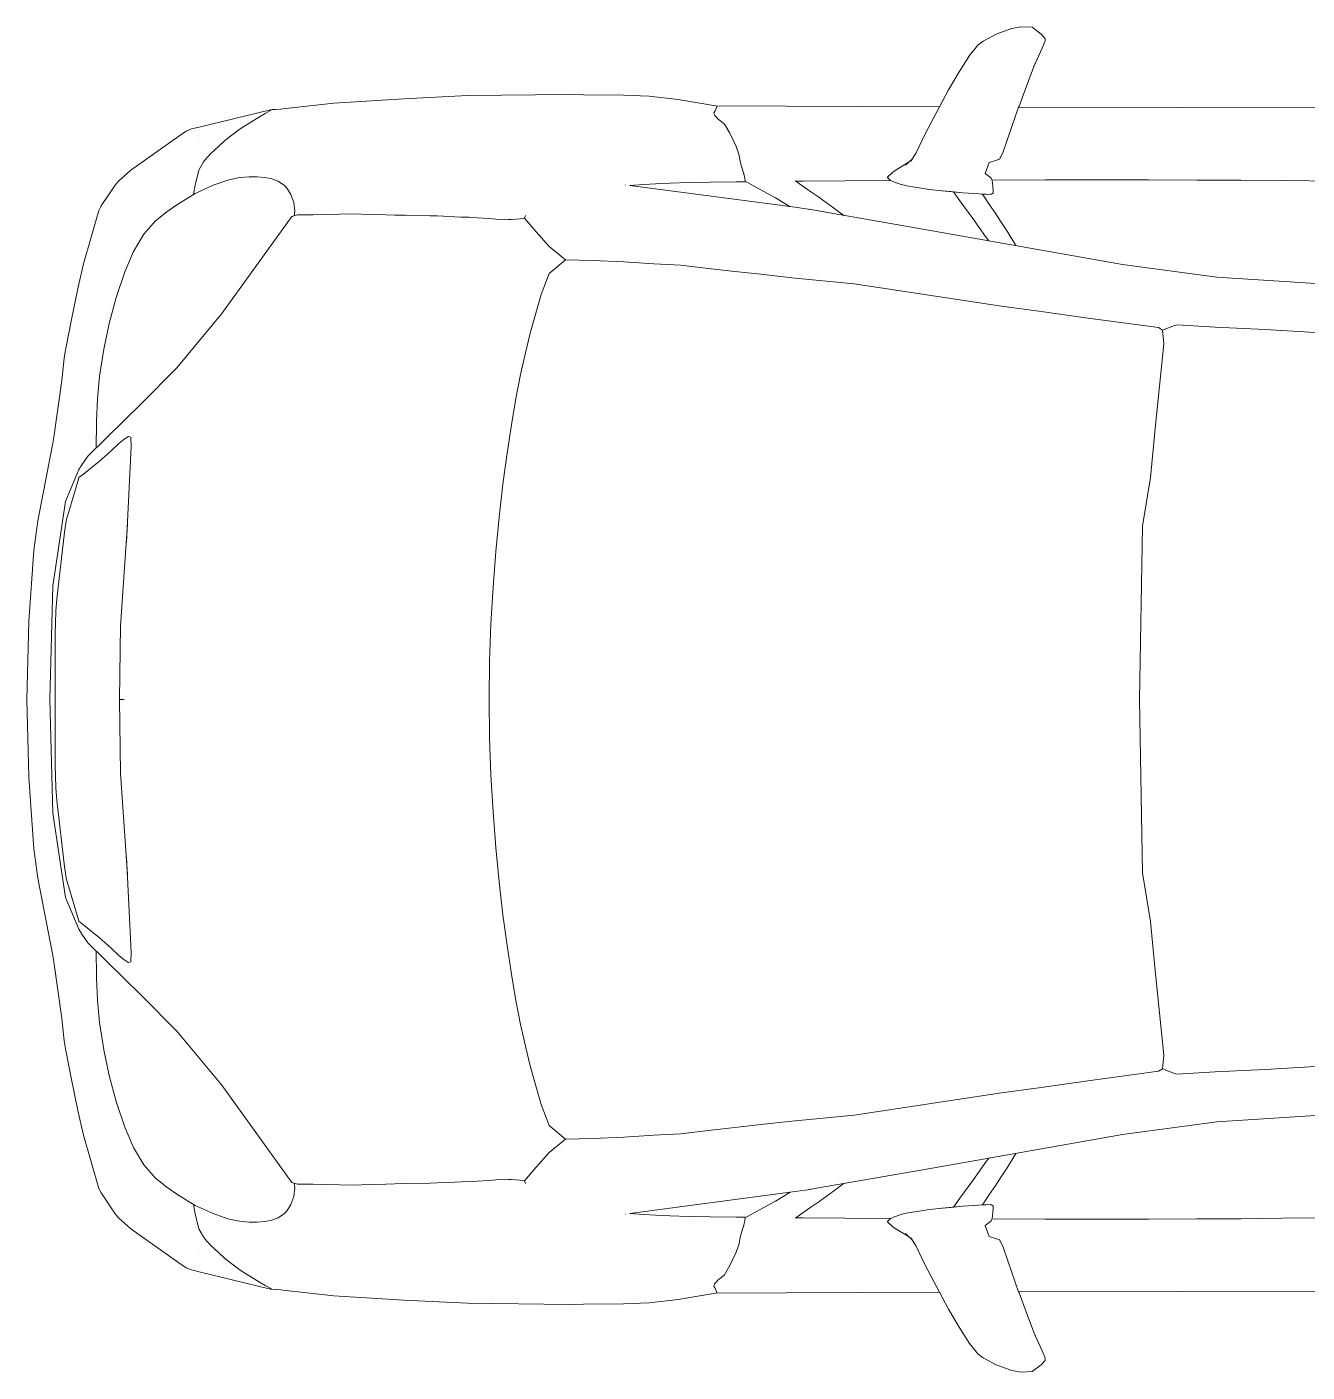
# Model space of a CAD drawing. Header units: millimetres. Extents: x -6000 to 28000, y -6000 to 27998.
# Drawn here: x 13200 to 15007, y 6331 to 8230 of the extents above; entities that cross this region are included whole.
import ezdxf

# ---------------------------------------------------------------- set-up
doc = ezdxf.new("R2010")
doc.units = ezdxf.units.MM
doc.header["$MEASUREMENT"] = 0
doc.layers.add('Interior - Furniture', color=7, linetype='Continuous')
doc.layers.add('Interior - Furniture _Pen_No__4', color=104, linetype='Continuous', lineweight=20, true_color=0x029e21)

# ---------------------------------------------------------------- blocks, each defined once
blk = doc.blocks.new('Subcompact Car 18')
at = {"layer": 'Interior - Furniture _Pen_No__4', "linetype": 'Continuous'}
for p, q in [((396.4, 929.5), (414.5, 939.5)), ((414.5, 939.5), (396.4, 929.5)), ((436.5, 947.6), (414.5, 939.5)), ((436.5, 947.6), (414.5, 939.5)), ((436.5, 947.6), (450.1, 949.7)), ((450.1, 949.7), (436.5, 947.6)), ((450.1, 949.7), (465.3, 949.1)), ((465.3, 949.1), (450.1, 949.7)), ((465.3, 949.1), (477.9, 939.4)), ((477.9, 939.4), (465.3, 949.1)), ((477.9, 939.4), (483.8, 933.2)), ((483.8, 933.2), (477.9, 939.4)), ((483.1, 928.7), (483.6, 930.9)), ((483.1, 928.7), (483.6, 930.9)), ((483.8, 933.2), (483.6, 930.9)), ((483.6, 930.9), (483.8, 933.2)), ((388.7, 924), (376.8, 909.3)), ((388.7, 924), (376.8, 909.3)), ((388.7, 924), (396.4, 929.5)), ((396.4, 929.5), (388.7, 924)), ((479.4, 919.8), (467.9, 893.8)), ((469.3, 896.9), (479.4, 919.8)), ((479.4, 919.8), (483.1, 928.7)), ((479.4, 919.8), (483.1, 928.7)), ((362.6, 886.3), (376.8, 909.3)), ((376.8, 909.3), (362.6, 886.3)), ((469.3, 896.9), (460.7, 875.1)), ((460.7, 875.1), (469.3, 896.9)), ((347.3, 860.7), (362.6, 886.3)), ((362.6, 886.3), (347.3, 860.7)), ((446.4, 836.5), (460.7, 875.1)), ((446.4, 836.5), (460.7, 875.1)), ((322.7, 814.8), (347.3, 860.7)), ((347.3, 860.7), (334.5, 836.8)), ((-592, 833.9), (-520.3, 842)), ((-520.3, 842), (-592, 833.9)), ((-421.3, 848.3), (-520.3, 842)), ((-421.3, 848.3), (-520.3, 842)), ((-421.3, 848.3), (-331.5, 852.6)), ((-331.5, 852.6), (-421.3, 848.3)), ((-188.2, 854.3), (-331.5, 852.6)), ((-188.2, 854.3), (-331.5, 852.6)), ((-188.2, 854.3), (-167.6, 853.9)), ((-167.6, 853.9), (-188.2, 854.3)), ((-111.2, 853.4), (-167.6, 853.9)), ((-111.2, 853.4), (-167.6, 853.9)), ((-75.3, 851.7), (-111.2, 853.4)), ((-75.3, 851.7), (-111.2, 853.4)), ((-75.3, 851.7), (-34.4, 847.3)), ((-34.4, 847.3), (-75.3, 851.7)), ((-34.4, 847.3), (18.5, 838.1)), ((18.5, 838.1), (-34.4, 847.3)), ((21, 838.1), (18, 831.3)), ((218.1, 837.1), (18.5, 838.1)), ((218.1, 837.1), (18.5, 838.1)), ((334.5, 836.8), (218.1, 837.1)), ((334.5, 836.8), (218.1, 837.1)), ((431.1, 792.4), (446.8, 837.7)), ((1081, 835), (446.4, 836.5)), ((1081, 835), (446.4, 836.5)), ((-710.4, 808.2), (-609.4, 832.7)), ((-609.4, 832.7), (-710.4, 808.2)), ((-625.3, 822.7), (-652.4, 805.7)), ((-617.3, 827.3), (-625.3, 822.7)), ((-607.2, 832.8), (-617.3, 827.3)), ((-609.4, 832.7), (-595, 833.7)), ((-595, 833.7), (-609.4, 832.7)), ((-595, 833.7), (-607.2, 832.8)), ((-592, 833.9), (-595, 833.7)), ((-592, 833.9), (-595, 833.7)), ((16.6, 829.4), (16.1, 828.9)), ((16.1, 828.9), (17.1, 824.9)), ((18, 831.3), (16.6, 829.4)), ((17.1, 824.9), (18.3, 823.7)), ((18.3, 823.7), (22.1, 819.3)), ((22.1, 819.3), (23.9, 818.5)), ((23.9, 818.5), (31, 812.3)), ((-739, 795.6), (-728.5, 802.3)), ((-728.5, 802.3), (-739, 795.6)), ((-728.5, 802.3), (-721.3, 805.5)), ((-721.3, 805.5), (-728.5, 802.3)), ((-721.3, 805.5), (-710.4, 808.2)), ((-710.4, 808.2), (-721.3, 805.5)), ((-652.4, 805.7), (-673.9, 789.3)), ((31, 812.3), (38.5, 799.4)), ((38.5, 799.4), (47.8, 780.6)), ((322.7, 814.8), (313.5, 796.9)), ((-806.5, 747.2), (-739, 795.6)), ((-739, 795.6), (-806.5, 747.2)), ((-710, 785.4), (-710, 785.4)), ((-682.7, 781.2), (-694.2, 770.4)), ((-673.9, 789.3), (-682.7, 781.2)), ((47.8, 780.6), (51.2, 770)), ((313.5, 796.9), (301.9, 771.8)), ((431.1, 792.4), (424, 771.9)), ((-702.4, 761.4), (-704.3, 758.9)), ((-694.2, 770.4), (-702.4, 761.4)), ((51.2, 770), (53.9, 757.8)), ((296.3, 763.3), (286.8, 754.2)), ((294.4, 760.3), (301.9, 771.8)), ((416.6, 761.9), (404.9, 758.2)), ((419.1, 762.9), (416.6, 761.9)), ((424, 771.9), (419.1, 762.9)), ((419.1, 762.9), (420.5, 764.8)), ((420.8, 766), (420.5, 764.8)), ((420.5, 765.5), (420.5, 764.8)), ((-823.9, 731.7), (-806.5, 747.2)), ((-806.5, 747.2), (-823.9, 731.7)), ((-710.9, 747.6), (-715.8, 726.3)), ((-704.3, 758.9), (-710.9, 747.6)), ((53.9, 757.8), (58.7, 741.7)), ((58.3, 743), (58.7, 741.7)), ((58.7, 741.7), (59.1, 740.1)), ((261.4, 737.6), (268.8, 744.5)), ((272.3, 747), (268.8, 744.5)), ((289.6, 757.5), (272.3, 747)), ((292, 759.2), (289.6, 757.5)), ((404.9, 758.2), (399, 742.8)), ((406.4, 737.2), (399, 742.8)), ((-828.6, 726.2), (-848.4, 696.8)), ((-828.6, 726.2), (-848.4, 696.8)), ((-823.9, 731.7), (-828.6, 726.2)), ((-823.9, 731.7), (-828.6, 726.2)), ((-715.8, 726.3), (-718.1, 712.9)), ((-715.8, 714.3), (-690.7, 726)), ((-690.7, 726), (-669.8, 733.3)), ((-669.8, 733.3), (-653.2, 736.8)), ((-653.2, 736.8), (-639.8, 737.8)), ((-639.8, 737.8), (-628.2, 737.9)), ((-628.2, 737.9), (-617.4, 736.9)), ((-617.4, 736.9), (-607.7, 735.3)), ((-607.7, 735.3), (-598.6, 731.9)), ((-598.6, 731.9), (-589.7, 725.7)), ((-586.2, 721.7), (-589.7, 725.7)), ((-108.5, 726.4), (-108.6, 726.5)), ((-96.3, 726.3), (-102.6, 725.6)), ((131, 694.9), (-102.6, 725.6)), ((-82.8, 727.3), (-96.3, 726.3)), ((-66, 728.2), (-82.8, 727.3)), ((-45.3, 729.1), (-66, 728.2)), ((-19.8, 729.8), (-45.3, 729.1)), ((11, 730.4), (-19.8, 729.8)), ((47.8, 731), (11, 730.4)), ((60.3, 731.1), (47.8, 731)), ((59.1, 740.1), (59.9, 736.1)), ((59.9, 736.1), (60.5, 731.8)), ((60.1, 732), (64.8, 729.4)), ((64.8, 729.4), (76.2, 722.8)), ((76.2, 722.8), (103, 708.3)), ((142.2, 732), (130.9, 731.9)), ((131.8, 731.9), (140.5, 725.9)), ((140.5, 725.9), (153.2, 717)), ((201.1, 732.4), (142.2, 732)), ((265.9, 732.8), (201.1, 732.4)), ((261.3, 736.9), (261.4, 737.6)), ((262.2, 735.9), (261.3, 736.9)), ((265.2, 733.1), (262.2, 735.9)), ((269.6, 731.1), (265.2, 733.1)), ((272.6, 729.8), (269.6, 731.1)), ((276.2, 728.5), (272.6, 729.8)), ((280.4, 727.2), (276.2, 728.5)), ((285.2, 726), (280.4, 727.2)), ((290.5, 724.9), (285.2, 726)), ((296.5, 723.8), (290.5, 724.9)), ((302.9, 722.8), (296.5, 723.8)), ((317.2, 720.4), (302.9, 722.8)), ((406.4, 737.2), (407.6, 736)), ((407.6, 736), (408.2, 734.9)), ((408.2, 734.9), (408.8, 732.8)), ((409.3, 733.4), (408.7, 733.4)), ((408.8, 732.8), (409.6, 728.9)), ((483.6, 733.6), (409.3, 733.4)), ((409.6, 728.9), (410.1, 724.3)), ((410.1, 724.3), (410.5, 718.1)), ((557.6, 733.6), (483.6, 733.6)), ((629.5, 733.6), (557.6, 733.6)), ((697.7, 733.4), (629.5, 733.6)), ((760.6, 733.1), (697.7, 733.4)), ((818.6, 732.6), (760.6, 733.1)), ((922, 731.4), (818.6, 732.6)), ((-741.6, 698.6), (-715.8, 714.3)), ((-586.2, 721.7), (-581.1, 713)), ((-581.1, 713), (-576.8, 701.9)), ((103, 708.3), (116.3, 700.5)), ((164.3, 709.2), (153.2, 717)), ((164.3, 709.2), (174.7, 701.8)), ((325.1, 719.8), (317.2, 720.4)), ((333.3, 718.6), (325.1, 719.8)), ((333.3, 718.6), (367.6, 715.5)), ((350.5, 717.1), (333.3, 718.6)), ((359.2, 716.3), (350.5, 717.1)), ((363.3, 704.2), (354.2, 716.7)), ((367.6, 715.5), (359.2, 716.3)), ((381.5, 679), (363.3, 704.2)), ((375.7, 714.9), (367.6, 715.5)), ((367.6, 715.5), (383.1, 714.4)), ((383.1, 714.4), (375.7, 714.9)), ((389.7, 713.9), (383.1, 714.4)), ((395.4, 713.5), (389.7, 713.9)), ((397, 710.5), (394.8, 713.6)), ((399.9, 713.4), (395.4, 713.5)), ((397, 710.5), (405.4, 698.6)), ((403.5, 713.2), (399.9, 713.4)), ((406.1, 713.6), (403.5, 713.2)), ((408, 713.6), (406.1, 713.6)), ((409.4, 714.3), (408, 713.6)), ((410.3, 715.5), (409.4, 714.3)), ((410.5, 718.1), (410.3, 715.5)), ((-852, 690.6), (-873.4, 615.1)), ((-852, 690.6), (-873.4, 615.1)), ((-848.4, 696.8), (-852, 690.6)), ((-848.4, 696.8), (-852, 690.6)), ((-771.8, 676), (-755.9, 688.4)), ((-741.6, 698.6), (-755.9, 688.4)), ((-579.3, 681.8), (-571.7, 684.3)), ((-575.4, 689.5), (-576.8, 701.9)), ((-575.4, 689.5), (-576.4, 682.8)), ((-571.7, 684.3), (-549.4, 684.4)), ((-549.4, 684.4), (-493.4, 685.9)), ((-493.4, 685.9), (-468.5, 684.9)), ((-468.5, 684.9), (-447, 684.4)), ((-447, 684.4), (-434, 683.9)), ((-434, 683.9), (-419.3, 683.6)), ((116.3, 700.5), (124, 695.8)), ((131, 694.9), (152.1, 691.8)), ((319.3, 662.6), (150.1, 692.1)), ((174.7, 701.8), (185.2, 694.2)), ((185.2, 694.2), (196.4, 685.9)), ((200.1, 683.1), (196.4, 685.9)), ((413.2, 687.3), (405.4, 698.6)), ((420.9, 675.5), (413.2, 687.3)), ((-788.2, 657.1), (-771.8, 676)), ((-579.3, 681.8), (-678.4, 544.8)), ((-579.3, 681.8), (-579.3, 681.8)), ((-419.3, 683.6), (-384.4, 682.9)), ((-384.4, 682.9), (-374.2, 682.7)), ((-374.2, 682.7), (-356.3, 681.8)), ((-356.3, 681.8), (-349.4, 681.6)), ((-349.4, 681.6), (-340.3, 681.2)), ((-340.3, 681.2), (-329.5, 680.8)), ((-329.5, 680.8), (-318, 680)), ((-318, 680), (-301.4, 679)), ((-301.4, 679), (-286.6, 677.7)), ((-286.6, 677.7), (-279.1, 678.2)), ((-279.1, 678.2), (-273.5, 677.9)), ((-273.5, 677.9), (-270, 677.7)), ((-270, 677.7), (-256.7, 678.8)), ((-256.7, 678.8), (-251.3, 679.6)), ((-249.8, 683.2), (-251.3, 679.6)), ((-251.3, 679.6), (-234.6, 660.5)), ((399.8, 653.8), (381.5, 679)), ((429, 662.7), (420.9, 675.5)), ((-803, 632.4), (-788.2, 657.1)), ((-234.6, 660.5), (-216.3, 639.8)), ((319.3, 662.6), (592.9, 614.4)), ((404.2, 647.7), (399.8, 653.8)), ((429, 662.7), (438, 648)), ((442.4, 641), (438, 648)), ((-803, 632.4), (-815.3, 603.9)), ((-216.3, 639.8), (-193.3, 620.6)), ((-881.5, 580.3), (-873.4, 615.1)), ((-873.4, 615.1), (-881.5, 580.3)), ((-193.3, 620.6), (-216.4, 601.5)), ((-193.3, 620.6), (-154.5, 619.8)), ((-154.5, 619.8), (-110.8, 617.8)), ((-110.8, 617.8), (-68.7, 615.2)), ((-68.7, 615.2), (-31, 613.2)), ((-31, 613.2), (12.5, 608)), ((12.5, 608), (45.8, 604.5)), ((592.9, 614.4), (725.9, 596.3)), ((-815.3, 603.9), (-827.2, 567.8)), ((-216.4, 601.5), (-227.5, 571.7)), ((45.8, 604.5), (82.7, 600.3)), ((82.7, 600.3), (126.2, 595.5)), ((126.2, 595.5), (214.1, 587)), ((908.5, 584.4), (725.9, 596.3)), ((-890.7, 534.2), (-881.5, 580.3)), ((-881.5, 580.3), (-890.7, 534.2)), ((-227.5, 571.7), (-236.2, 542)), ((214.1, 587), (422.3, 555.5)), ((-827.2, 567.8), (-837.3, 530.8)), ((422.3, 555.5), (477.9, 547.9)), ((-898.5, 495.4), (-890.7, 534.2)), ((-890.7, 534.2), (-898.5, 495.4)), ((-678.4, 544.8), (-741.8, 468.4)), ((-236.2, 542), (-242.9, 517.4)), ((477.9, 547.9), (540.9, 539)), ((540.9, 539), (643.8, 525)), ((-837.3, 530.8), (-844.8, 494.8)), ((-242.9, 517.4), (-249.7, 489.5)), ((643.8, 525), (649.4, 521.5)), ((643.8, 525), (649.4, 521.5)), ((649.4, 521.5), (666.1, 528.2)), ((649.4, 521.5), (651.3, 502.1)), ((670.1, 529.2), (666.1, 528.2)), ((723.6, 525.8), (670.1, 529.2)), ((794.5, 522.3), (723.6, 525.8)), ((888.3, 516.6), (794.5, 522.3)), ((-898.9, 493.5), (-898.5, 495.4)), ((-898.5, 495.4), (-898.9, 493.5)), ((-850.9, 456.3), (-844.8, 494.8)), ((651.3, 502.1), (639, 382.6)), ((-904.3, 450.6), (-900.7, 481.8)), ((-900.7, 481.8), (-904.3, 450.6)), ((-900.7, 481.8), (-898.9, 493.5)), ((-898.9, 493.5), (-900.7, 481.8)), ((-249.7, 489.5), (-256.6, 458.7)), ((-853.8, 425), (-850.9, 456.3)), ((-741.8, 468.4), (-791.4, 418.5)), ((-256.6, 458.7), (-263.1, 424.9)), ((-904.3, 450.6), (-915.5, 370.6)), ((-904.3, 450.6), (-915.5, 370.6)), ((-791.4, 418.5), (-867.4, 343.6)), ((-855, 393), (-853.8, 425)), ((-263.1, 424.9), (-269.5, 388)), ((-855, 390.8), (-855.7, 355.1)), ((-855, 390.8), (-855, 393)), ((-269.5, 388), (-275.7, 347.6)), ((639, 382.6), (632.4, 313.5)), ((-917, 361.7), (-937.9, 252.1)), ((-917, 361.7), (-937.9, 252.1)), ((-915.5, 370.6), (-917, 361.7)), ((-823.4, 361.3), (-834.6, 351.3)), ((-815.9, 367.6), (-823.4, 361.3)), ((-810, 371.4), (-815.9, 367.6)), ((-806.8, 370.4), (-810, 371.4)), ((-806.1, 357.2), (-806.8, 370.4)), ((-876, 331.5), (-867.4, 343.6)), ((-834.6, 351.3), (-847.2, 340)), ((-806.1, 357.2), (-812.8, 222.1)), ((-275.7, 347.6), (-281.5, 304)), ((-898.7, 279.7), (-880, 324.5)), ((-880, 324.5), (-876, 331.5)), ((-851.1, 336.5), (-873.1, 318.5)), ((-851.1, 336.5), (-873.1, 318.5)), ((-847.2, 340), (-851.1, 336.5)), ((-881.8, 306.3), (-894.1, 265.1)), ((-880.3, 313.2), (-881.8, 306.3)), ((-873.1, 318.5), (-880.3, 313.2)), ((-281.5, 304), (-286.9, 257.6)), ((632.4, 313.5), (621, 244.6)), ((-916.7, 160.6), (-898.7, 279.7)), ((-898.7, 279.7), (-898.7, 279.6)), ((-937.9, 252.1), (-943.7, 210.8)), ((-937.9, 252.1), (-943.7, 210.8)), ((-897.7, 254.5), (-900.5, 236.2)), ((-894.1, 265.1), (-897.7, 254.5)), ((-821.3, 104), (-811.5, 247.6)), ((-286.9, 257.6), (-291.5, 209)), ((-900.5, 236.2), (-911, 142.3)), ((621, 244.6), (617.1, 0)), ((-943.7, 210.8), (-950.7, 109.9)), ((-943.7, 210.8), (-950.7, 109.9)), ((-291.5, 209), (-295.4, 158.5)), ((-921, 0), (-916.7, 160.6)), ((-295.4, 158.5), (-298.4, 106.7)), ((-911, 142.3), (-912.4, 124.7)), ((-912.4, 124.7), (-913.5, 92.2)), ((-950.7, 109.9), (-953.4, 0)), ((-950.7, 109.9), (-953.4, 0)), ((-822.8, 0), (-821.3, 104)), ((-298.4, 106.7), (-300.3, 53.9)), ((-913.5, 92.2), (-913.5, 0)), ((-301, 0), (-300.3, 53.9)), ((-300.3, 53.9), (-301, 0)), ((-950.7, -109.9), (-953.4, 0)), ((-950.7, -109.9), (-953.4, 0)), ((-921, 0), (-916.7, -160.6)), ((-913.5, -92.2), (-913.5, 0)), ((-822.8, 0), (-821.3, -104)), ((-816.1, 0), (-822.8, 0)), ((-822.8, 0), (-816.1, 0)), ((-822.8, 0), (-816.1, 0)), ((-300.3, -53.9), (-301, 0)), ((621, -244.6), (617.1, 0)), ((-816.1, 0), (-822.8, 0)), ((-301, 0), (-300.3, -53.9)), ((-298.4, -106.7), (-300.3, -53.9)), ((-912.4, -124.7), (-913.5, -92.2)), ((-943.7, -210.8), (-950.7, -109.9)), ((-943.7, -210.8), (-950.7, -109.9)), ((-821.3, -104), (-811.5, -247.6)), ((-295.4, -158.5), (-298.4, -106.7)), ((-911, -142.3), (-912.4, -124.7)), ((-900.5, -236.2), (-911, -142.3)), ((-916.7, -160.6), (-898.7, -279.7)), ((-291.5, -209), (-295.4, -158.5)), ((-937.9, -252.1), (-943.7, -210.8)), ((-937.9, -252.1), (-943.7, -210.8)), ((-806.1, -357.2), (-812.8, -222.1)), ((-286.9, -257.6), (-291.5, -209)), ((-897.7, -254.5), (-900.5, -236.2)), ((632.4, -313.5), (621, -244.6)), ((-917, -361.7), (-937.9, -252.1)), ((-917, -361.7), (-937.9, -252.1)), ((-894.1, -265.1), (-897.7, -254.5)), ((-881.8, -306.3), (-894.1, -265.1)), ((-281.5, -304), (-286.9, -257.6)), ((-898.7, -279.7), (-898.7, -279.6)), ((-898.7, -279.7), (-880, -324.5)), ((-880.3, -313.2), (-881.8, -306.3)), ((-873.1, -318.5), (-880.3, -313.2)), ((-851.1, -336.5), (-873.1, -318.5)), ((-851.1, -336.5), (-873.1, -318.5)), ((-275.7, -347.6), (-281.5, -304)), ((639, -382.6), (632.4, -313.5)), ((-880, -324.5), (-876, -331.5)), ((-876, -331.5), (-867.4, -343.6)), ((-847.2, -340), (-851.1, -336.5)), ((-834.6, -351.3), (-847.2, -340)), ((-791.4, -418.5), (-867.4, -343.6)), ((-855, -390.8), (-855.7, -355.1)), ((-823.4, -361.3), (-834.6, -351.3)), ((-806.1, -357.2), (-806.8, -370.4)), ((-269.5, -388), (-275.7, -347.6)), ((-915.5, -370.6), (-917, -361.7)), ((-904.3, -450.6), (-915.5, -370.6)), ((-904.3, -450.6), (-915.5, -370.6)), ((-815.9, -367.6), (-823.4, -361.3)), ((-810, -371.4), (-815.9, -367.6)), ((-806.8, -370.4), (-810, -371.4)), ((-855, -390.8), (-855, -393)), ((-855, -393), (-853.8, -425)), ((-263.1, -424.9), (-269.5, -388)), ((651.3, -502.1), (639, -382.6)), ((-853.8, -425), (-850.9, -456.3)), ((-741.8, -468.4), (-791.4, -418.5)), ((-256.6, -458.7), (-263.1, -424.9)), ((-904.3, -450.6), (-900.7, -481.8)), ((-900.7, -481.8), (-904.3, -450.6)), ((-850.9, -456.3), (-844.8, -494.8)), ((-678.4, -544.8), (-741.8, -468.4)), ((-249.7, -489.5), (-256.6, -458.7)), ((-900.7, -481.8), (-898.9, -493.5)), ((-898.9, -493.5), (-900.7, -481.8)), ((-898.9, -493.5), (-898.5, -495.4)), ((-898.5, -495.4), (-898.9, -493.5)), ((-242.9, -517.4), (-249.7, -489.5)), ((-898.5, -495.4), (-890.7, -534.2)), ((-890.7, -534.2), (-898.5, -495.4)), ((-837.3, -530.8), (-844.8, -494.8)), ((649.4, -521.5), (651.3, -502.1)), ((-827.2, -567.8), (-837.3, -530.8)), ((-236.2, -542), (-242.9, -517.4)), ((540.9, -539), (643.8, -525)), ((643.8, -525), (649.4, -521.5)), ((643.8, -525), (649.4, -521.5)), ((649.4, -521.5), (666.1, -528.2)), ((670.1, -529.2), (666.1, -528.2)), ((723.6, -525.8), (670.1, -529.2)), ((794.5, -522.3), (723.6, -525.8)), ((888.3, -516.6), (794.5, -522.3)), ((-890.7, -534.2), (-881.5, -580.3)), ((-881.5, -580.3), (-890.7, -534.2)), ((-579.3, -681.8), (-678.4, -544.8)), ((-227.5, -571.7), (-236.2, -542)), ((422.3, -555.5), (477.9, -547.9)), ((477.9, -547.9), (540.9, -539)), ((-815.3, -603.9), (-827.2, -567.8)), ((214.1, -587), (422.3, -555.5)), ((-881.5, -580.3), (-873.4, -615.1)), ((-873.4, -615.1), (-881.5, -580.3)), ((-216.4, -601.5), (-227.5, -571.7)), ((126.2, -595.5), (214.1, -587)), ((908.5, -584.4), (725.9, -596.3)), ((-803, -632.4), (-815.3, -603.9)), ((-193.3, -620.6), (-216.4, -601.5)), ((12.5, -608), (45.8, -604.5)), ((45.8, -604.5), (82.7, -600.3)), ((82.7, -600.3), (126.2, -595.5)), ((592.9, -614.4), (725.9, -596.3)), ((-852, -690.6), (-873.4, -615.1)), ((-852, -690.6), (-873.4, -615.1)), ((-216.3, -639.8), (-193.3, -620.6)), ((-193.3, -620.6), (-154.5, -619.8)), ((-154.5, -619.8), (-110.8, -617.8)), ((-110.8, -617.8), (-68.7, -615.2)), ((-68.7, -615.2), (-31, -613.2)), ((-31, -613.2), (12.5, -608)), ((319.3, -662.6), (592.9, -614.4)), ((-803, -632.4), (-788.2, -657.1)), ((-234.6, -660.5), (-216.3, -639.8)), ((442.4, -641), (438, -648)), ((-788.2, -657.1), (-771.8, -676)), ((-251.3, -679.6), (-234.6, -660.5)), ((319.3, -662.6), (150.1, -692.1)), ((399.8, -653.8), (381.5, -679)), ((404.2, -647.7), (399.8, -653.8)), ((429, -662.7), (420.9, -675.5)), ((429, -662.7), (438, -648)), ((-771.8, -676), (-755.9, -688.4)), ((-579.3, -681.8), (-579.3, -681.8)), ((-579.3, -681.8), (-571.7, -684.3)), ((-575.4, -689.5), (-576.4, -682.8)), ((-434, -683.9), (-419.3, -683.6)), ((-419.3, -683.6), (-384.4, -682.9)), ((-384.4, -682.9), (-374.2, -682.7)), ((-374.2, -682.7), (-356.3, -681.8)), ((-356.3, -681.8), (-349.4, -681.6)), ((-349.4, -681.6), (-340.3, -681.2)), ((-340.3, -681.2), (-329.5, -680.8)), ((-329.5, -680.8), (-318, -680)), ((-318, -680), (-301.4, -679)), ((-301.4, -679), (-286.6, -677.7)), ((-286.6, -677.7), (-279.1, -678.2)), ((-279.1, -678.2), (-273.5, -677.9)), ((-273.5, -677.9), (-270, -677.7)), ((-270, -677.7), (-256.7, -678.8)), ((-256.7, -678.8), (-251.3, -679.6)), ((-249.8, -683.2), (-251.3, -679.6)), ((200.1, -683.1), (196.4, -685.9)), ((381.5, -679), (363.3, -704.2)), ((420.9, -675.5), (413.2, -687.3)), ((-848.4, -696.8), (-852, -690.6)), ((-848.4, -696.8), (-852, -690.6)), ((-828.6, -726.2), (-848.4, -696.8)), ((-828.6, -726.2), (-848.4, -696.8)), ((-741.6, -698.6), (-755.9, -688.4)), ((-741.6, -698.6), (-715.8, -714.3)), ((-581.1, -713), (-576.8, -701.9)), ((-575.4, -689.5), (-576.8, -701.9)), ((-571.7, -684.3), (-549.4, -684.4)), ((-549.4, -684.4), (-493.4, -685.9)), ((-493.4, -685.9), (-468.5, -684.9)), ((-468.5, -684.9), (-447, -684.4)), ((-447, -684.4), (-434, -683.9)), ((131, -694.9), (-102.6, -725.6)), ((103, -708.3), (116.3, -700.5)), ((116.3, -700.5), (124, -695.8)), ((131, -694.9), (152.1, -691.8)), ((164.3, -709.2), (174.7, -701.8)), ((174.7, -701.8), (185.2, -694.2)), ((185.2, -694.2), (196.4, -685.9)), ((397, -710.5), (405.4, -698.6)), ((413.2, -687.3), (405.4, -698.6)), ((-715.8, -726.3), (-718.1, -712.9)), ((-715.8, -714.3), (-690.7, -726)), ((-586.2, -721.7), (-589.7, -725.7)), ((-586.2, -721.7), (-581.1, -713)), ((76.2, -722.8), (103, -708.3)), ((140.5, -725.9), (153.2, -717)), ((164.3, -709.2), (153.2, -717)), ((317.2, -720.4), (302.9, -722.8)), ((325.1, -719.8), (317.2, -720.4)), ((333.3, -718.6), (325.1, -719.8)), ((333.3, -718.6), (367.6, -715.5)), ((350.5, -717.1), (333.3, -718.6)), ((359.2, -716.3), (350.5, -717.1)), ((363.3, -704.2), (354.2, -716.7)), ((367.6, -715.5), (359.2, -716.3)), ((367.6, -715.5), (383.1, -714.4)), ((375.7, -714.9), (367.6, -715.5)), ((383.1, -714.4), (375.7, -714.9)), ((389.7, -713.9), (383.1, -714.4)), ((395.4, -713.5), (389.7, -713.9)), ((397, -710.5), (394.8, -713.6)), ((399.9, -713.4), (395.4, -713.5)), ((403.5, -713.2), (399.9, -713.4)), ((406.1, -713.6), (403.5, -713.2)), ((408, -713.6), (406.1, -713.6)), ((409.4, -714.3), (408, -713.6)), ((410.3, -715.5), (409.4, -714.3)), ((410.1, -724.3), (410.5, -718.1)), ((410.5, -718.1), (410.3, -715.5)), ((-823.9, -731.7), (-828.6, -726.2)), ((-823.9, -731.7), (-828.6, -726.2)), ((-823.9, -731.7), (-806.5, -747.2)), ((-806.5, -747.2), (-823.9, -731.7)), ((-710.9, -747.6), (-715.8, -726.3)), ((-690.7, -726), (-669.8, -733.3)), ((-669.8, -733.3), (-653.2, -736.8)), ((-653.2, -736.8), (-639.8, -737.8)), ((-639.8, -737.8), (-628.2, -737.9)), ((-628.2, -737.9), (-617.4, -736.9)), ((-617.4, -736.9), (-607.7, -735.3)), ((-607.7, -735.3), (-598.6, -731.9)), ((-598.6, -731.9), (-589.7, -725.7)), ((-108.5, -726.4), (-108.6, -726.5)), ((-96.3, -726.3), (-102.6, -725.6)), ((-82.8, -727.3), (-96.3, -726.3)), ((-66, -728.2), (-82.8, -727.3)), ((-45.3, -729.1), (-66, -728.2)), ((-19.8, -729.8), (-45.3, -729.1)), ((11, -730.4), (-19.8, -729.8)), ((47.8, -731), (11, -730.4)), ((60.3, -731.1), (47.8, -731)), ((58.7, -741.7), (59.1, -740.1)), ((59.1, -740.1), (59.9, -736.1)), ((59.9, -736.1), (60.5, -731.8)), ((60.1, -732), (64.8, -729.4)), ((64.8, -729.4), (76.2, -722.8)), ((142.2, -732), (130.9, -731.9)), ((131.8, -731.9), (140.5, -725.9)), ((201.1, -732.4), (142.2, -732)), ((265.9, -732.8), (201.1, -732.4)), ((262.2, -735.9), (261.3, -736.9)), ((261.3, -736.9), (261.4, -737.6)), ((261.4, -737.6), (268.8, -744.5)), ((265.2, -733.1), (262.2, -735.9)), ((269.6, -731.1), (265.2, -733.1)), ((272.6, -729.8), (269.6, -731.1)), ((276.2, -728.5), (272.6, -729.8)), ((280.4, -727.2), (276.2, -728.5)), ((285.2, -726), (280.4, -727.2)), ((290.5, -724.9), (285.2, -726)), ((296.5, -723.8), (290.5, -724.9)), ((302.9, -722.8), (296.5, -723.8)), ((406.4, -737.2), (399, -742.8)), ((406.4, -737.2), (407.6, -736)), ((407.6, -736), (408.2, -734.9)), ((408.2, -734.9), (408.8, -732.8)), ((409.3, -733.4), (408.7, -733.4)), ((408.8, -732.8), (409.6, -728.9)), ((483.6, -733.6), (409.3, -733.4)), ((409.6, -728.9), (410.1, -724.3)), ((557.6, -733.6), (483.6, -733.6)), ((629.5, -733.6), (557.6, -733.6)), ((697.7, -733.4), (629.5, -733.6)), ((760.6, -733.1), (697.7, -733.4)), ((818.6, -732.6), (760.6, -733.1)), ((922, -731.4), (818.6, -732.6)), ((-806.5, -747.2), (-739, -795.6)), ((-739, -795.6), (-806.5, -747.2)), ((-704.3, -758.9), (-710.9, -747.6)), ((-702.4, -761.4), (-704.3, -758.9)), ((51.2, -770), (53.9, -757.8)), ((53.9, -757.8), (58.7, -741.7)), ((58.3, -743), (58.7, -741.7)), ((272.3, -747), (268.8, -744.5)), ((289.6, -757.5), (272.3, -747)), ((296.3, -763.3), (286.8, -754.2)), ((292, -759.2), (289.6, -757.5)), ((404.9, -758.2), (399, -742.8)), ((416.6, -761.9), (404.9, -758.2)), ((-694.2, -770.4), (-702.4, -761.4)), ((-682.7, -781.2), (-694.2, -770.4)), ((47.8, -780.6), (51.2, -770)), ((294.4, -760.3), (301.9, -771.8)), ((313.5, -796.9), (301.9, -771.8)), ((419.1, -762.9), (416.6, -761.9)), ((419.1, -762.9), (420.5, -764.8)), ((424, -771.9), (419.1, -762.9)), ((420.5, -765.5), (420.5, -764.8)), ((420.8, -766), (420.5, -764.8)), ((431.1, -792.4), (424, -771.9)), ((-739, -795.6), (-728.5, -802.3)), ((-728.5, -802.3), (-739, -795.6)), ((-710, -785.4), (-710, -785.4)), ((-673.9, -789.3), (-682.7, -781.2)), ((-652.4, -805.7), (-673.9, -789.3)), ((38.5, -799.4), (47.8, -780.6)), ((322.7, -814.8), (313.5, -796.9)), ((431.1, -792.4), (446.8, -837.7)), ((-728.5, -802.3), (-721.3, -805.5)), ((-721.3, -805.5), (-728.5, -802.3)), ((-721.3, -805.5), (-710.4, -808.2)), ((-710.4, -808.2), (-721.3, -805.5)), ((-710.4, -808.2), (-609.4, -832.7)), ((-609.4, -832.7), (-710.4, -808.2)), ((-625.3, -822.7), (-652.4, -805.7)), ((23.9, -818.5), (31, -812.3)), ((31, -812.3), (38.5, -799.4)), ((322.7, -814.8), (347.3, -860.7)), ((-617.3, -827.3), (-625.3, -822.7)), ((-607.2, -832.8), (-617.3, -827.3)), ((-609.4, -832.7), (-595, -833.7)), ((-595, -833.7), (-609.4, -832.7)), ((-595, -833.7), (-607.2, -832.8)), ((-592, -833.9), (-595, -833.7)), ((-592, -833.9), (-595, -833.7)), ((-592, -833.9), (-520.3, -842)), ((-520.3, -842), (-592, -833.9)), ((16.1, -828.9), (17.1, -824.9)), ((16.6, -829.4), (16.1, -828.9)), ((18, -831.3), (16.6, -829.4)), ((17.1, -824.9), (18.3, -823.7)), ((21, -838.1), (18, -831.3)), ((18.3, -823.7), (22.1, -819.3)), ((22.1, -819.3), (23.9, -818.5)), ((1081, -835), (446.4, -836.5)), ((1081, -835), (446.4, -836.5)), ((-421.3, -848.3), (-520.3, -842)), ((-421.3, -848.3), (-520.3, -842)), ((-421.3, -848.3), (-331.5, -852.6)), ((-331.5, -852.6), (-421.3, -848.3)), ((-188.2, -854.3), (-331.5, -852.6)), ((-188.2, -854.3), (-331.5, -852.6)), ((-188.2, -854.3), (-167.6, -853.9)), ((-167.6, -853.9), (-188.2, -854.3)), ((-111.2, -853.4), (-167.6, -853.9)), ((-111.2, -853.4), (-167.6, -853.9)), ((-75.3, -851.7), (-111.2, -853.4)), ((-75.3, -851.7), (-111.2, -853.4)), ((-75.3, -851.7), (-34.4, -847.3)), ((-34.4, -847.3), (-75.3, -851.7)), ((-34.4, -847.3), (18.5, -838.1)), ((18.5, -838.1), (-34.4, -847.3)), ((218.1, -837.1), (18.5, -838.1)), ((218.1, -837.1), (18.5, -838.1)), ((334.5, -836.8), (218.1, -837.1)), ((334.5, -836.8), (218.1, -837.1)), ((347.3, -860.7), (334.5, -836.8)), ((446.4, -836.5), (460.7, -875.1)), ((446.4, -836.5), (460.7, -875.1)), ((347.3, -860.7), (362.6, -886.3)), ((362.6, -886.3), (347.3, -860.7)), ((362.6, -886.3), (376.8, -909.3)), ((376.8, -909.3), (362.6, -886.3)), ((469.3, -896.9), (460.7, -875.1)), ((460.7, -875.1), (469.3, -896.9)), ((388.7, -924), (376.8, -909.3)), ((388.7, -924), (376.8, -909.3)), ((479.4, -919.8), (467.9, -893.8)), ((469.3, -896.9), (479.4, -919.8)), ((388.7, -924), (396.4, -929.5)), ((396.4, -929.5), (388.7, -924)), ((396.4, -929.5), (414.5, -939.5)), ((414.5, -939.5), (396.4, -929.5)), ((479.4, -919.8), (483.1, -928.7)), ((479.4, -919.8), (483.1, -928.7)), ((483.1, -928.7), (483.6, -930.9)), ((483.1, -928.7), (483.6, -930.9)), ((436.5, -947.6), (414.5, -939.5)), ((436.5, -947.6), (414.5, -939.5)), ((436.5, -947.6), (450.1, -949.7)), ((450.1, -949.7), (436.5, -947.6)), ((450.1, -949.7), (465.3, -949.1)), ((465.3, -949.1), (450.1, -949.7)), ((465.3, -949.1), (477.9, -939.4)), ((477.9, -939.4), (465.3, -949.1)), ((477.9, -939.4), (483.8, -933.2)), ((483.8, -933.2), (477.9, -939.4)), ((483.8, -933.2), (483.6, -930.9)), ((483.6, -930.9), (483.8, -933.2))]:
    blk.add_line(p, q, dxfattribs=at)

msp = doc.modelspace()

# ---------------------------------------------------------------- block references
at = {"layer": 'Interior - Furniture', "color": 104, "linetype": 'Continuous', "lineweight": 20, "true_color": 0x029e21, "zscale": 1000}
msp.add_blockref('Subcompact Car 18', (14153.5, 7280.3), dxfattribs=at)

doc.saveas('drawing.dxf')
